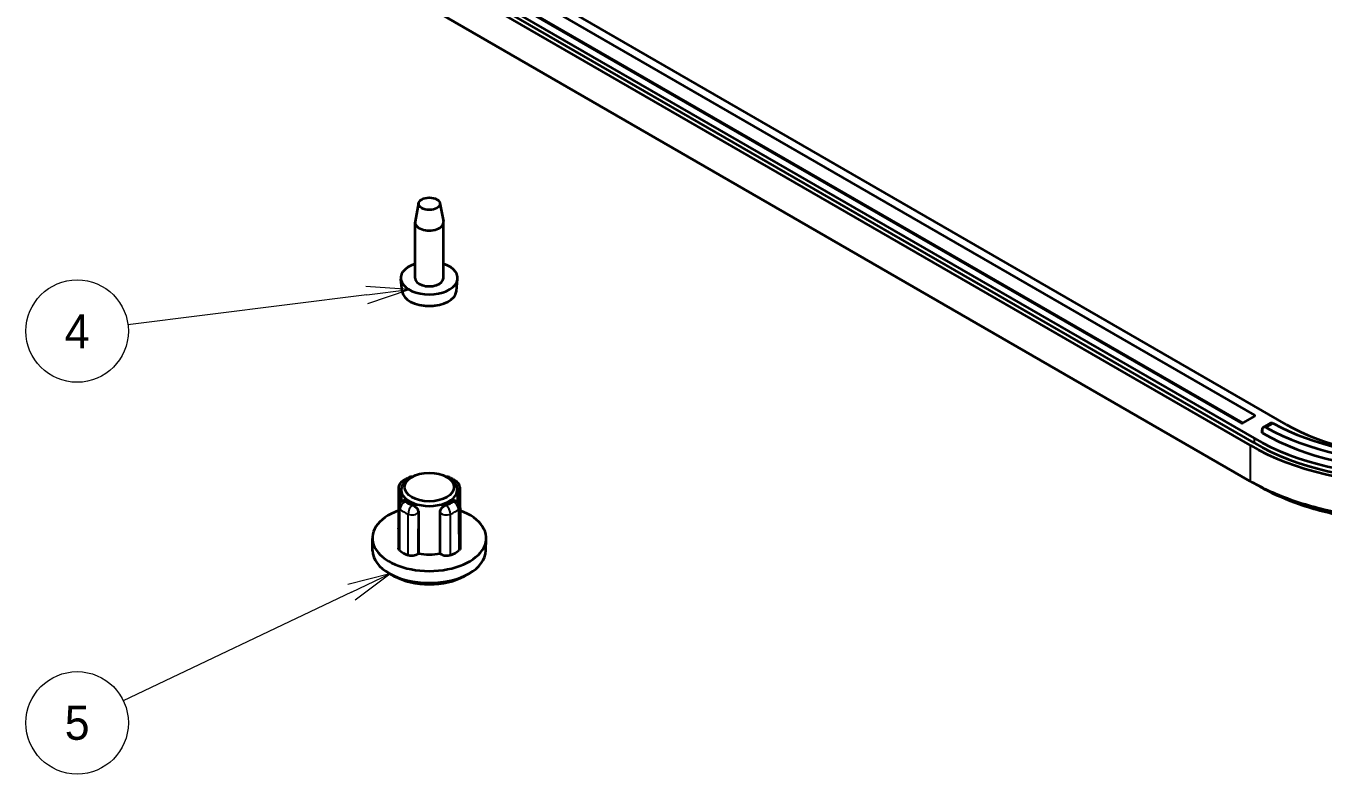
# Model space of a CAD drawing. Header units: millimetres. Extents: x 22 to 2802, y 12 to 434.
# Drawn here: x 345 to 459, y 122.9 to 188.7 of the extents above; entities that cross this region are included whole.
import ezdxf

# ---------------------------------------------------------------- set-up
doc = ezdxf.new("R2010")
doc.units = ezdxf.units.MM
doc.header["$LTSCALE"] = 1.5
doc.layers.add('Symbol (TK)', color=100, linetype='Continuous', lineweight=18, true_color=0x00ff3f)
doc.layers.add('Visible (ISO)', color=7, linetype='Continuous', lineweight=35)
doc.layers.add('Visible Narrow (ISO)', color=7, linetype='Continuous', lineweight=25)
doc.styles.add('textstyle27', font='')
doc.styles.add('textstyle28', font='')
doc.styles.get('textstyle27').set_extended_font_data('MS PGothic')
doc.styles.get('textstyle28').set_extended_font_data('MS PGothic')

# ---------------------------------------------------------------- blocks, each defined once
blk = doc.blocks.new('バルーン4')
at = {"layer": 'Symbol (TK)', "color": 100, "true_color": 0x00ff3f}
for p, q in [((252.461, 110.321), (249.918, 110.508)), ((249.98, 110.012), (252.461, 110.321)), ((250.042, 109.516), (252.461, 110.321)), ((249.98, 110.012), (235.979, 108.264))]:
    blk.add_line(p, q, dxfattribs=at)
at = {"layer": 'Symbol (TK)'}
blk.add_circle((233.011, 107.893), 3, dxfattribs=at)
at = {"layer": 'Symbol (TK)', "color": 7, "insert": (233.011, 107.876), "char_height": 2, "attachment_point": 5, "style": 'textstyle27'}
blk.add_mtext('4', dxfattribs=at)
blk = doc.blocks.new('バルーン5')
at = {"layer": 'Symbol (TK)', "color": 100, "true_color": 0x00ff3f}
for p, q in [((251.335, 93.674), (248.863, 93.05)), ((249.079, 92.598), (251.335, 93.674)), ((249.294, 92.147), (251.335, 93.674)), ((249.079, 92.598), (235.709, 86.224))]:
    blk.add_line(p, q, dxfattribs=at)
at = {"layer": 'Symbol (TK)'}
blk.add_circle((233.011, 84.938), 3, dxfattribs=at)
at = {"layer": 'Symbol (TK)', "color": 7, "insert": (233.011, 84.932), "char_height": 2, "attachment_point": 5, "style": 'textstyle28'}
blk.add_mtext('5', dxfattribs=at)

msp = doc.modelspace()

# ---------------------------------------------------------------- linework, layer by layer
at = {"layer": 'Visible (ISO)'}
for p, q in [((455.77, 153.64), (377.27, 198.96)), ((375.16, 197.33), (452.94, 152.42)), ((378.66, 197.35), (452.97, 154.44)), ((452.59, 151.8), (374.79, 196.72)), ((452.94, 152.01), (375.16, 196.92)), ((451.81, 153.77), (377.49, 196.67)), ((452.57, 148.66), (375.02, 193.44)), ((379.52, 173.09), (379.22, 171.48)), ((381.39, 173.09), (381.7, 171.48)), ((379.21, 166.5), (379.21, 171.4)), ((381.71, 166.5), (381.71, 171.4)), ((378.08, 165.35), (377.96, 166.41)), ((382.84, 165.35), (382.95, 166.41)), ((452.97, 154.36), (451.95, 153.77)), ((453.64, 152.91), (453.64, 153.15)), ((453.72, 152.87), (453.64, 152.91)), ((454.38, 153.75), (453.75, 153.38)), ((378.93, 149.02), (378.72, 148.9)), ((381.99, 149.02), (382.2, 148.9)), ((377.77, 148.11), (377.75, 144.52)), ((377.99, 147.89), (377.98, 146.81)), ((382.93, 147.89), (382.94, 146.81)), ((383.14, 148.11), (383.17, 144.52)), ((377.77, 146.36), (377.75, 142.76)), ((378.27, 146.95), (378.23, 146.94)), ((379.51, 145.91), (379.5, 142.31)), ((381.42, 142.31), (381.41, 145.91)), ((382.64, 146.95), (382.68, 146.94)), ((383.14, 146.36), (383.17, 142.76)), ((375.48, 142.54), (375.46, 143.61)), ((385.44, 142.54), (385.46, 143.61)), ((379.5, 142.31), (379.49, 142.29)), ((381.43, 142.29), (381.42, 142.31)), ((377.36, 140.31), (377, 140.51)), ((383.56, 140.31), (383.92, 140.51))]:
    msp.add_line(p, q, dxfattribs=at)
for centre, radius, start, end in [((380.46, 168.05), 4, 259.4684, 280.5316), ((378.37, 148.11), 0.6, 128.5095, 179.6504), ((378.95, 148.44), 0.6, 88.7856, 112.7295), ((381.97, 148.44), 0.6, 67.2705, 91.2144), ((382.54, 148.11), 0.6, 0.3496, 51.4905), ((378.37, 146.36), 0.6, 103.4495, 179.6515), ((382.54, 146.36), 0.6, 0.3485, 76.5505)]:
    msp.add_arc(centre, radius, start, end, dxfattribs=at)
for centre, major_axis in [((380.46, 173.03), (0.94, 0)), ((380.46, 148.13), (-2.17, 0))]:
    msp.add_ellipse(centre, major_axis=major_axis, ratio=0.57735, dxfattribs=at)
for centre, major_axis, ratio, start_param, end_param in [((380.46, 171.4), (-1.25, 0), 0.57735, 6.173363, 9.5346), ((380.46, 166.5), (-2.5, 0), 0.57735, 5.235988, 10.471976), ((380.46, 166.5), (-1.25, 0), 0.57735, 0, 3.141593), ((380.46, 165.43), (-2.39, 0), 0.57735, 0.061903, 3.079689), ((452.9, 154.4), (0.1, 0), 0.57735, 5.497787, 7.068583), ((467.08, 161.24), (18, 0), 0.57735, 3.949215, 5.497787), ((451.88, 153.81), (0.1, 0), 0.57735, 3.926991, 5.497787), ((454, 152.95), (-0.25, 0.433), 0.57735, 0.141897, 0.785398), ((467.08, 160.58), (-18.9, 0), 0.57735, 0.785398, 2.356194), ((467.08, 161.24), (-18.9, 0), 0.57735, 0.806564, 2.356194), ((467.43, 160.39), (16.5, 0), 0.578054, 3.9276, 4.730747), ((466.73, 159.98), (-20, 0), 0.578054, 0.786007, 2.355586), ((466.73, 160.38), (-19.5, 0), 0.57735, 0.785398, 2.356194), ((466.73, 159.97), (-19.5, 0), 0.57735, 0.785398, 2.356194), ((380.46, 147.89), (-2.47, 0), 0.57735, 5.492524, 10.21544), ((380.46, 143.64), (5, 0), 0.57735, 2.140802, 7.283976), ((380.46, 147.72), (2.47, 0), 0.57735, 3.779275, 4.074707), ((380.46, 147.72), (2.47, 0), 0.57735, 5.350071, 5.645503), ((380.46, 142.58), (4.98, 0), 0.57735, 3.153936, 6.270842), ((380.46, 143.64), (-3.2, 0), 0.57735, 0.625567, 0.94523), ((380.46, 143.64), (-3.2, 0), 0.57735, 2.196363, 2.516026), ((380.46, 143.64), (-2.5, 0), 0.57735, 1.178097, 1.963495), ((380.46, 142.17), (4.47, 0), 0.57735, 3.944757, 5.480021)]:
    msp.add_ellipse(centre, major_axis=major_axis, ratio=ratio, start_param=start_param, end_param=end_param, dxfattribs=at)
for points, knots in [([(454, 153.36), (453.96, 153.38), (453.91, 153.4), (453.82, 153.41), (453.78, 153.4), (453.74, 153.38), (453.73, 153.37), (453.72, 153.36)], [0.07535857, 0.07535857, 0.07535857, 0.07535857, 0.09419419, 0.09419419, 0.11302981, 0.11302981, 0.11997692, 0.11997692, 0.11997692, 0.11997692]), ([(454.38, 153.75), (454.38, 153.75), (454.38, 153.75), (454.42, 153.77), (454.46, 153.78), (454.54, 153.77), (454.59, 153.75), (454.64, 153.73)], [-0.11303286, -0.11303286, -0.11303286, -0.11303286, -0.11303226, -0.11303226, -0.0941965, -0.0941965, -0.07536075, -0.07536075, -0.07536075, -0.07536075]), ([(378, 148.58), (378.04, 148.61), (378.09, 148.64), (378.17, 148.7), (378.22, 148.73), (378.31, 148.79), (378.36, 148.82), (378.46, 148.87), (378.51, 148.9), (378.61, 148.95), (378.66, 148.97), (378.71, 148.99)], [2.9838834, 2.9838834, 2.9838834, 2.9838834, 3.0469671, 3.0469671, 3.1100508, 3.1100508, 3.1731345, 3.1731345, 3.2362182, 3.2362182, 3.2993019, 3.2993019, 3.2993019, 3.2993019]), ([(382.2, 148.99), (382.26, 148.97), (382.31, 148.95), (382.41, 148.9), (382.46, 148.87), (382.56, 148.82), (382.61, 148.79), (382.7, 148.73), (382.74, 148.7), (382.83, 148.64), (382.88, 148.61), (382.92, 148.58)], [4.5546797, 4.5546797, 4.5546797, 4.5546797, 4.6177634, 4.6177634, 4.6808471, 4.6808471, 4.7439308, 4.7439308, 4.8070145, 4.8070145, 4.8700982, 4.8700982, 4.8700982, 4.8700982]), ([(452.59, 148.65), (452.59, 148.65), (452.58, 148.65), (452.58, 148.66), (452.57, 148.66), (452.57, 148.66)], [0.7830483, 0.7830483, 0.7830483, 0.7830483, 0.783918738, 0.783918738, 0.784789176, 0.784789176, 0.784789176, 0.784789176]), ([(480.86, 148.65), (478.57, 147.33), (475.72, 146.33), (470.72, 145.44), (468.72, 145.27), (466.73, 145.27), (464.73, 145.27), (462.73, 145.44), (459.27, 146.06), (457.78, 146.45), (455.01, 147.41), (453.73, 147.99), (452.59, 148.65)], [-0.783048, -0.783048, -0.783048, -0.783048, -0.298899, -0.298899, 0, 0, 0, 0.298899, 0.298899, 0.541844, 0.541844, 0.783048, 0.783048, 0.783048, 0.783048]), ([(453.81, 147.98), (454.77, 147.47), (455.81, 147.02), (458.25, 146.17), (459.66, 145.81), (462.94, 145.22), (464.83, 145.06), (466.73, 145.06), (468.62, 145.06), (470.51, 145.22), (475.03, 146.03), (477.55, 146.87), (479.64, 147.98)], [-0.747244, -0.747244, -0.747244, -0.747244, -0.541844, -0.541844, -0.298899, -0.298899, 0, 0, 0, 0.298899, 0.298899, 0.747244, 0.747244, 0.747244, 0.747244]), ([(378.27, 146.95), (378.29, 146.96), (378.32, 146.96), (378.38, 146.94), (378.43, 146.91), (378.47, 146.87), (378.47, 146.87), (378.47, 146.87)], [0.23787592, 0.23787592, 0.23787592, 0.23787592, 0.25291393, 0.25291393, 0.27578916, 0.27578916, 0.27586758, 0.27586758, 0.27586758, 0.27586758]), ([(378.99, 146.58), (378.99, 146.58), (378.99, 146.58), (379.05, 146.55), (379.12, 146.51), (379.24, 146.42), (379.3, 146.36), (379.4, 146.24), (379.44, 146.18), (379.5, 146.04), (379.51, 145.97), (379.51, 145.91)], [-0.09100643, -0.09100643, -0.09100643, -0.09100643, -0.09092801, -0.09092801, -0.06805278, -0.06805278, -0.04517754, -0.04517754, -0.02258877, -0.02258877, 0, 0, 0, 0]), ([(381.41, 145.91), (381.41, 145.97), (381.42, 146.04), (381.48, 146.18), (381.52, 146.24), (381.61, 146.36), (381.67, 146.42), (381.8, 146.51), (381.87, 146.55), (381.93, 146.58), (381.93, 146.58), (381.93, 146.58)], [0.18486115, 0.18486115, 0.18486115, 0.18486115, 0.20744992, 0.20744992, 0.2300387, 0.2300387, 0.25291393, 0.25291393, 0.27578916, 0.27578916, 0.27586758, 0.27586758, 0.27586758, 0.27586758]), ([(382.45, 146.87), (382.45, 146.87), (382.45, 146.87), (382.49, 146.91), (382.54, 146.94), (382.6, 146.96), (382.63, 146.96), (382.64, 146.95)], [-0.09100643, -0.09100643, -0.09100643, -0.09100643, -0.09092801, -0.09092801, -0.06805278, -0.06805278, -0.05301477, -0.05301477, -0.05301477, -0.05301477]), ([(377.76, 144.46), (377.76, 144.48), (377.75, 144.5), (377.75, 144.52), (377.75, 144.52), (377.75, 144.52)], [0.05974385, 0.05974385, 0.05974385, 0.05974385, 0.07031726, 0.07031726, 0.07111897, 0.07111897, 0.07111897, 0.07111897]), ([(383.17, 144.52), (383.17, 144.5), (383.16, 144.48), (383.16, 144.46), (383.16, 144.46), (383.16, 144.46)], [0.03744322, 0.03744322, 0.03744322, 0.03744322, 0.04687676, 0.04687676, 0.04881434, 0.04881434, 0.04881434, 0.04881434]), ([(377.87, 142.56), (377.82, 142.6), (377.79, 142.64), (377.76, 142.71), (377.75, 142.74), (377.75, 142.76)], [0, 0, 0, 0, 0.02343837, 0.02343837, 0.03786697, 0.03786697, 0.03786697, 0.03786697]), ([(383.17, 142.76), (383.17, 142.73), (383.16, 142.69), (383.12, 142.62), (383.09, 142.59), (383.05, 142.56)], [0.07069695, 0.07069695, 0.07069695, 0.07069695, 0.08941916, 0.08941916, 0.10852105, 0.10852105, 0.10852105, 0.10852105]), ([(379.49, 142.29), (379.46, 142.25), (379.42, 142.21), (379.31, 142.15), (379.24, 142.12), (379.1, 142.09), (379.02, 142.08), (378.88, 142.08), (378.82, 142.08), (378.69, 142.1), (378.64, 142.12), (378.59, 142.14)], [0, 0, 0, 0, 0.0234393, 0.0234393, 0.0468785, 0.0468785, 0.0703173, 0.0703173, 0.0894192, 0.0894192, 0.1085211, 0.1085211, 0.1085211, 0.1085211]), ([(382.33, 142.14), (382.27, 142.12), (382.2, 142.1), (382.05, 142.08), (381.97, 142.07), (381.81, 142.09), (381.74, 142.1), (381.62, 142.15), (381.57, 142.17), (381.49, 142.23), (381.45, 142.26), (381.43, 142.29)], [0, 0, 0, 0, 0.0234384, 0.0234384, 0.0468768, 0.0468768, 0.0703154, 0.0703154, 0.0894182, 0.0894182, 0.108521, 0.108521, 0.108521, 0.108521])]:
    msp.add_open_spline(points, degree=3, knots=knots, dxfattribs=at)
msp.add_open_spline([(453.81, 147.98), (453.59, 148.1), (453.36, 148.23), (453.14, 148.35)], degree=3, dxfattribs=at)
at = {"layer": 'Visible Narrow (ISO)'}
for p, q in [((451.95, 153.77), (378.94, 195.92)), ((452.97, 154.44), (452.97, 154.36)), ((453.72, 152.87), (453.72, 153.36)), ((454.64, 153.73), (454, 153.36)), ((452.59, 151.8), (452.59, 148.65)), ((452.94, 152.42), (452.94, 152.01)), ((378.37, 146.85), (378.47, 146.87)), ((378.99, 146.58), (378.95, 146.52)), ((379.5, 145.9), (379.51, 145.91)), ((381.41, 145.91), (381.42, 145.9)), ((381.97, 146.52), (381.93, 146.58)), ((382.45, 146.87), (382.54, 146.85))]:
    msp.add_line(p, q, dxfattribs=at)
for centre, major_axis, ratio, start_param, end_param in [((378.37, 148.11), (-0.374, 0.47), 0.660862, 5.493932, 6.283185), ((378.95, 148.44), (-0.232, 0.553), 0.479509, 5.81229, 6.283185), ((381.97, 148.44), (0.232, 0.553), 0.479509, 0, 0.470895), ((382.54, 148.11), (0.374, 0.47), 0.660862, 0, 0.789254), ((378.37, 148.11), (-0.6, 0.004), 0.579024, 0, 0.872609), ((382.54, 148.11), (0.6, 0.004), 0.579024, 5.410576, 6.283185), ((378.37, 146.36), (-0.6, 0.004), 0.57566, 0, 0.631193), ((378.37, 146.36), (-0.374, -0.47), 0.660862, 4.019305, 5.584866), ((380.46, 147.24), (3.18, 0), 0.57735, 3.769282, 4.0847), ((378.37, 146.36), (-0.14, 0.584), 0.31246, 5.629922, 6.283185), ((380.46, 147.72), (-2.58, 0), 0.57735, 0.627689, 0.943107), ((378.95, 146.03), (0.232, 0.553), 0.479509, 0.718055, 2.283615), ((378.95, 146.03), (-0.488, 0.35), 0.754344, 3.637652, 5.208448), ((381.97, 146.03), (-0.488, -0.35), 0.754344, 4.21633, 5.787126), ((380.46, 147.72), (-2.58, 0), 0.57735, 2.198485, 2.513904), ((381.97, 146.03), (0.232, -0.553), 0.479509, 0.857977, 2.423538), ((380.46, 147.24), (3.18, 0), 0.57735, 5.340078, 5.655496), ((382.54, 146.36), (0.14, 0.584), 0.31246, 0, 0.653264), ((382.54, 146.36), (-0.374, 0.47), 0.660862, 3.839912, 5.405473), ((382.54, 146.36), (0.6, 0.004), 0.57566, 5.651993, 6.283185), ((378.95, 146.03), (0.6, -0.002), 0.573281, 4.08615, 5.891933), ((381.97, 146.03), (-0.6, -0.002), 0.573281, 0.391252, 2.197035)]:
    msp.add_ellipse(centre, major_axis=major_axis, ratio=ratio, start_param=start_param, end_param=end_param, dxfattribs=at)
for points, knots in [([(377.87, 142.56), (377.87, 142.74), (377.87, 142.91), (377.87, 143.43), (377.87, 143.77), (377.87, 144.11), (377.88, 144.46), (377.88, 144.8), (377.88, 145.48), (377.89, 145.82), (377.89, 146.16)], [-0.4403205, -0.4403205, -0.4403205, -0.4403205, -0.3750054, -0.3750054, -0.2500036, -0.2500036, -0.2500036, -0.1250018, -0.1250018, 0, 0, 0, 0]), ([(383.03, 146.16), (383.03, 145.82), (383.03, 145.48), (383.04, 144.8), (383.04, 144.46), (383.04, 144.11), (383.05, 143.77), (383.05, 143.43), (383.05, 142.91), (383.05, 142.74), (383.05, 142.56)], [0, 0, 0, 0, 0.1250018, 0.1250018, 0.2500036, 0.2500036, 0.2500036, 0.3750054, 0.3750054, 0.4403205, 0.4403205, 0.4403205, 0.4403205]), ([(378.59, 145.75), (378.59, 145.41), (378.59, 145.07), (378.59, 144.39), (378.59, 144.04), (378.59, 143.7), (378.59, 143.36), (378.59, 143.02), (378.59, 142.5), (378.59, 142.32), (378.59, 142.14)], [0, 0, 0, 0, 0.1250018, 0.1250018, 0.2500036, 0.2500036, 0.2500036, 0.3750054, 0.3750054, 0.4403205, 0.4403205, 0.4403205, 0.4403205]), ([(379.49, 142.29), (379.49, 142.47), (379.49, 142.65), (379.49, 143.17), (379.49, 143.51), (379.49, 143.85), (379.5, 144.19), (379.5, 144.53), (379.5, 145.21), (379.5, 145.56), (379.5, 145.9)], [-0.4400064, -0.4400064, -0.4400064, -0.4400064, -0.3750054, -0.3750054, -0.2500036, -0.2500036, -0.2500036, -0.1250018, -0.1250018, 0, 0, 0, 0]), ([(381.42, 145.9), (381.42, 145.56), (381.42, 145.21), (381.42, 144.53), (381.42, 144.19), (381.42, 143.85), (381.42, 143.51), (381.43, 143.17), (381.43, 142.65), (381.43, 142.47), (381.43, 142.29)], [0, 0, 0, 0, 0.1250018, 0.1250018, 0.2500036, 0.2500036, 0.2500036, 0.3750054, 0.3750054, 0.4400064, 0.4400064, 0.4400064, 0.4400064]), ([(382.33, 142.14), (382.33, 142.32), (382.33, 142.5), (382.33, 143.02), (382.33, 143.36), (382.33, 143.7), (382.33, 144.04), (382.33, 144.39), (382.33, 145.07), (382.33, 145.41), (382.32, 145.75)], [-0.4403205, -0.4403205, -0.4403205, -0.4403205, -0.3750054, -0.3750054, -0.2500036, -0.2500036, -0.2500036, -0.1250018, -0.1250018, 0, 0, 0, 0])]:
    msp.add_open_spline(points, degree=3, knots=knots, dxfattribs=at)

# ---------------------------------------------------------------- block references
at = {"layer": 'Symbol (TK)', "xscale": 1.5, "yscale": 1.5, "zscale": 1.5}
for name in ['バルーン4', 'バルーン5']:
    msp.add_blockref(name, (0, 0), dxfattribs=at)

doc.saveas('drawing.dxf')
